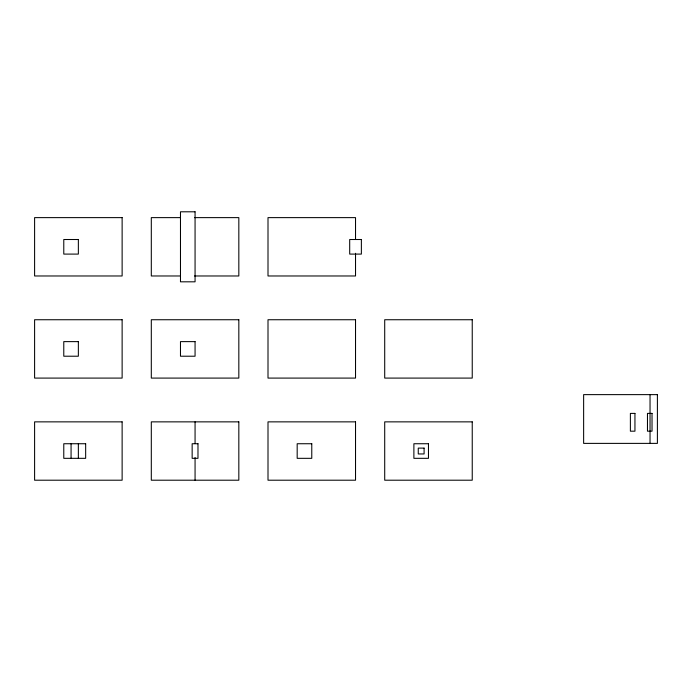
<?xml version="1.0" encoding="UTF-8"?>
<svg xmlns="http://www.w3.org/2000/svg" width="692" height="692" viewBox="0 0 692 692"><rect width="100%" height="100%" fill="white"/><g stroke="black" fill="none" stroke-linecap="round" stroke-linejoin="round"><path stroke-width="1.04" d="M180.482 217.625L151.306 217.625L151.306 275.978L180.482 275.978M194.53 217.625L238.827 217.625L238.827 275.978L194.53 275.978M650.039 394.63L650.039 443.382M355.532 239.242L355.532 217.625L268.003 217.625L268.003 275.978L355.532 275.978L355.532 253.289M195.066 421.861L195.066 443.468M195.066 457.516L195.066 480.205M78.36 443.736L78.36 458.329M71.068 443.736L71.068 458.329M195.066 211.795L180.482 211.795L180.482 281.817L195.066 281.817L195.066 211.795M122.129 217.625L34.6 217.625L34.6 275.978L122.129 275.978L122.129 217.625M78.36 239.51L63.776 239.51L63.776 254.094L78.36 254.094L78.36 239.51M361.371 239.51L349.694 239.51L349.694 254.094L361.371 254.094L361.371 239.51M122.129 319.739L34.6 319.739L34.6 378.091L122.129 378.091L122.129 319.739M238.827 319.739L151.306 319.739L151.306 378.091L238.827 378.091L238.827 319.739M355.532 319.739L268.003 319.739L268.003 378.091L355.532 378.091L355.532 319.739M472.238 319.739L384.709 319.739L384.709 378.091L472.238 378.091L472.238 319.739M78.36 341.623L63.776 341.623L63.776 356.216L78.36 356.216L78.36 341.623M195.066 341.623L180.482 341.623L180.482 356.216L195.066 356.216L195.066 341.623M657.4 394.63L583.633 394.63L583.633 443.382L657.4 443.382L657.4 394.63M634.945 413.401L630.386 413.401L630.386 431.185L634.945 431.185L634.945 413.401M652.028 413.401L647.47 413.401L647.47 431.185L652.028 431.185L652.028 413.401M122.129 421.861L34.6 421.861L34.6 480.205L122.129 480.205L122.129 421.861M238.827 421.861L151.306 421.861L151.306 480.205L238.827 480.205L238.827 421.861M355.532 421.861L268.003 421.861L268.003 480.205L355.532 480.205L355.532 421.861M472.238 421.861L384.709 421.861L384.709 480.205L472.238 480.205L472.238 421.861M85.661 443.736L63.776 443.736L63.776 458.329L85.661 458.329L85.661 443.736M197.981 443.736L192.151 443.736L192.151 458.329L197.981 458.329L197.981 443.736M311.772 443.736L297.179 443.736L297.179 458.329L311.772 458.329L311.772 443.736M428.469 443.736L413.885 443.736L413.885 458.329L428.469 458.329L428.469 443.736M424.092 448.113L418.262 448.113L418.262 453.952L424.092 453.952L424.092 448.113"/></g></svg>
